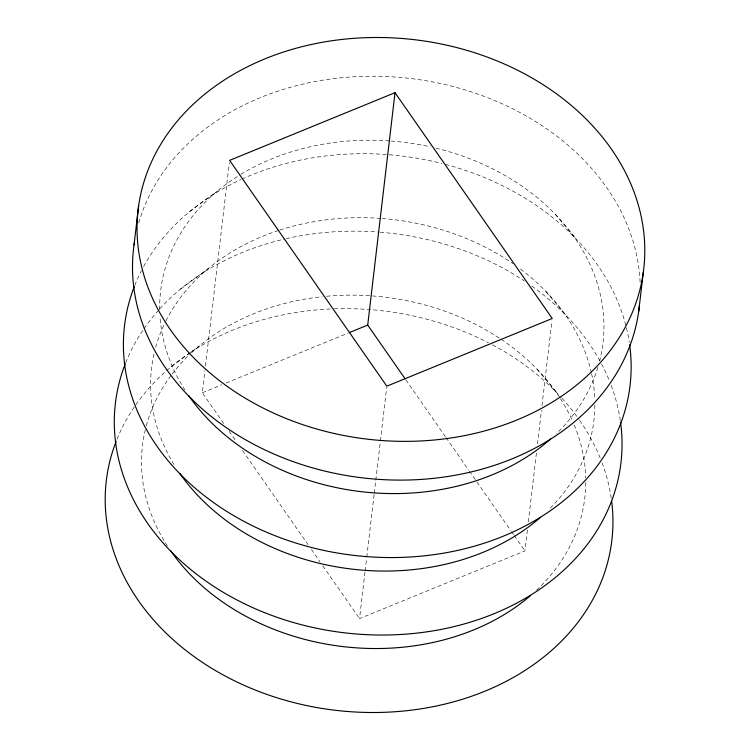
<?xml version="1.0" encoding="UTF-8"?>
<svg xmlns="http://www.w3.org/2000/svg" width="750" height="750" viewBox="0 0 750 750"><rect width="100%" height="100%" fill="white"/><g stroke="black" fill="none" stroke-linecap="round" stroke-linejoin="round"><path stroke-width="0.56" stroke-dasharray="3.75 2.81" d="M223.725 423.516L202.322 392.766L204.909 370.688M205.453 366.038L229.35 162.684M527.391 529.988L524.934 550.903L359.531 618.581L364.997 572.1M365.128 570.938L366.628 558.159M366.769 556.997L374.137 494.25M374.278 493.088L375.637 481.462M375.778 480.3L380.278 441.956M380.419 440.794L386.7 387.338M528.347 521.85L536.531 452.128M537.488 444L541.453 410.297M541.997 405.647L551.962 320.822M189.506 211.706L217.528 190.969M180.412 289.181L208.434 268.434M171.309 366.647L199.331 345.9M202.322 392.766L221.775 384.806M226.097 383.034L348.253 333.047M555.197 214.181L575.419 238.238M546.094 291.647L566.316 315.712M537 369.122L557.212 393.178M405.853 379.856L445.322 436.556M445.988 437.512L468.731 470.184M469.406 471.15L510.881 530.719M511.547 531.684L513.562 534.562M514.228 535.528L524.934 550.903M229.078 431.203L236.438 441.778M242.456 450.422L308.016 544.594M311.363 549.394L320.062 561.891M322.734 565.734L359.531 618.581M117.019 439.181A254.531 201.113 6.7 0 1 189.572 353.044M190.528 352.406A254.531 201.113 6.7 0 1 333.103 308.859M334.275 308.812A254.531 201.113 6.7 0 1 488.531 342.787M492.544 344.887A254.531 201.113 6.7 0 1 561.159 397.369M561.938 398.212A254.531 201.113 6.7 0 1 578.972 419.419M579.609 420.328A254.531 201.113 6.7 0 1 600.347 458.391M602.062 462.787A254.531 201.113 6.7 0 1 611.287 498.591M138.75 222.881A254.531 201.113 6.7 0 1 410.784 78.534A254.531 201.113 6.7 0 1 640.134 283.284M435.966 148.162A222.713 175.978 6.7 0 1 599.747 360.637M597.891 367.331A222.713 175.978 6.7 0 1 556.519 433.528M185.006 390.094A222.713 175.978 6.7 0 1 160.003 316.641M159.703 309.722A222.713 175.978 6.7 0 1 239.944 174.938M240.938 174.328A222.713 175.978 6.7 0 1 389.981 140.944M391.144 141.037A222.713 175.978 6.7 0 1 430.303 146.85M585.759 482.475A222.713 175.978 6.7 0 1 535.791 590.85M167.428 546A222.713 175.978 6.7 0 1 145.988 426.975M146.278 425.85A222.713 175.978 6.7 0 1 171.375 375.038M172.078 374.109A222.713 175.978 6.7 0 1 190.603 353.606M191.456 352.819A222.713 175.978 6.7 0 1 322.003 296.709M326.578 296.259A222.713 175.978 6.7 0 1 500.259 338.709M501.206 339.337A222.713 175.978 6.7 0 1 559.819 397.678M560.447 398.644A222.713 175.978 6.7 0 1 572.4 420.684M574.237 424.95A222.713 175.978 6.7 0 1 585.712 477.853M125.691 362.775A254.531 201.113 6.7 0 1 143.428 329.494M144.066 328.556A254.531 201.113 6.7 0 1 158.953 309.741M159.703 308.906A254.531 201.113 6.7 0 1 285.047 238.95M286.163 238.688A254.531 201.113 6.7 0 1 379.012 232.125M380.156 232.219A254.531 201.113 6.7 0 1 524.269 280.912M531.788 286.088A254.531 201.113 6.7 0 1 601.013 362.934M601.566 363.956A254.531 201.113 6.7 0 1 609.45 380.916M611.166 385.312A254.531 201.113 6.7 0 1 620.391 421.125M594.862 405.009A222.713 175.978 6.7 0 1 549.066 509.381M174.066 464.625A222.713 175.978 6.7 0 1 154.256 352.875M155.691 347.269A222.713 175.978 6.7 0 1 165.431 321.881M165.938 320.869A222.713 175.978 6.7 0 1 278.7 230.409M279.797 230.053A222.713 175.978 6.7 0 1 380.878 218.419M382.041 218.503A222.713 175.978 6.7 0 1 513.131 263.794M520.453 269.072A222.713 175.978 6.7 0 1 591.356 372.684M591.609 373.837A222.713 175.978 6.7 0 1 594.778 399.234M134.794 285.309A254.531 201.113 6.7 0 1 141.45 270.647M143.616 266.559A254.531 201.113 6.7 0 1 240.844 179.625M241.894 179.138A254.531 201.113 6.7 0 1 388.116 154.659M389.259 154.753A254.531 201.113 6.7 0 1 442.087 163.519M445.406 164.381A254.531 201.113 6.7 0 1 625.875 325.631M626.438 327.872A254.531 201.113 6.7 0 1 629.325 342.525"/><path stroke-width="1.12" d="M134.034 244.987L138.581 206.25M405.178 378.9L367.716 325.087L395.016 92.681L229.622 160.369L386.831 386.175L552.234 318.497L395.016 92.681M638.719 311.344L643.266 272.606A254.531 201.113 6.7 0 0 288.891 50.334A254.531 201.113 6.7 0 0 240.619 395.353A254.531 201.113 6.7 0 0 643.266 272.606M349.341 332.606L367.716 325.087M611.597 500.859A254.531 201.113 6.7 0 1 334.744 710.212A254.531 201.113 6.7 0 1 116.175 441.3M639.422 305.55A254.531 201.113 6.7 0 1 360.759 477.647A254.531 201.113 6.7 0 1 134.362 242.766M550.547 439.041A222.713 175.978 6.7 0 1 188.859 395.859M530.597 595.509A222.713 175.978 6.7 0 1 170.662 550.8M620.55 422.259A254.531 201.113 6.7 0 1 344.559 632.822A254.531 201.113 6.7 0 1 125.269 363.834M540.572 517.275A222.713 175.978 6.7 0 1 179.756 473.325M629.653 344.794A254.531 201.113 6.7 0 1 353.653 555.356A254.531 201.113 6.7 0 1 134.372 286.369"/></g></svg>
